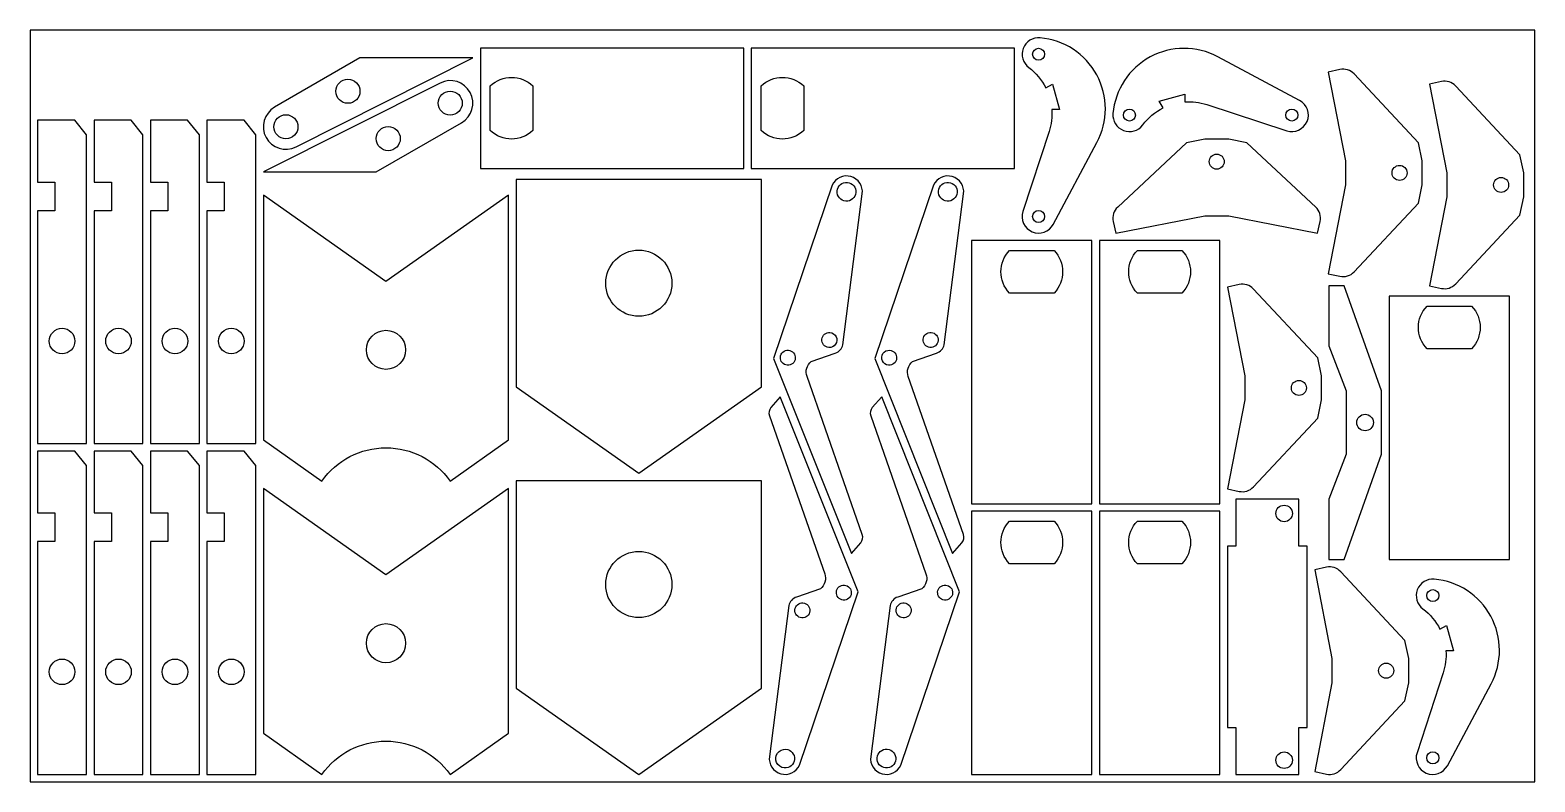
# Model space of a CAD drawing. Header units: metres. Extents: x 0 to 2000, y 0 to 1000.
import ezdxf

# ---------------------------------------------------------------- set-up
doc = ezdxf.new("R2010")
doc.units = ezdxf.units.M

msp = doc.modelspace()

# ---------------------------------------------------------------- linework, layer by layer
for points in [[(0, 0), (2000, 0), (2000, 1000), (0, 1000)], [(598.4, 816), (948.4, 816), (948.4, 976), (598.4, 976)], [(958.4, 816), (1308.4, 816), (1308.4, 976), (958.4, 976)], [(10, 450), (75, 450), (75, 860.7), (59.3, 880), (10, 880), (10, 797.8), (33, 797.8), (33, 759.8), (10, 759.8)], [(85, 450), (150, 450), (150, 860.7), (134.3, 880), (85, 880), (85, 797.8), (108, 797.8), (108, 759.8), (85, 759.8)], [(160, 450), (225, 450), (225, 860.7), (209.3, 880), (160, 880), (160, 797.8), (183, 797.8), (183, 759.8), (160, 759.8)], [(235, 450), (300, 450), (300, 860.7), (284.3, 880), (235, 880), (235, 797.8), (258, 797.8), (258, 759.8), (235, 759.8)], [(646, 801.3), (646, 525.3), (809, 410.6), (972, 525.3), (972, 801.3)], [(1251.3, 720), (1251.3, 370), (1411.3, 370), (1411.3, 720)], [(1421.3, 720), (1421.3, 370), (1581.3, 370), (1581.3, 720)], [(1749.3, 436), (1726.3, 376), (1726.3, 296), (1746.3, 296), (1796.3, 436), (1796.3, 520), (1746.3, 660), (1726.3, 660), (1726.3, 580), (1749.3, 520)], [(1806.3, 646), (1806.3, 296), (1966.3, 296), (1966.3, 646)], [(10, 10), (75, 10), (75, 420.7), (59.3, 440), (10, 440), (10, 357.8), (33, 357.8), (33, 319.8), (10, 319.8)], [(85, 10), (150, 10), (150, 420.7), (134.3, 440), (85, 440), (85, 357.8), (108, 357.8), (108, 319.8), (85, 319.8)], [(160, 10), (225, 10), (225, 420.7), (209.3, 440), (160, 440), (160, 357.8), (183, 357.8), (183, 319.8), (160, 319.8)], [(235, 10), (300, 10), (300, 420.7), (284.3, 440), (235, 440), (235, 357.8), (258, 357.8), (258, 319.8), (235, 319.8)], [(646, 400.6), (646, 124.6), (809, 10), (972, 124.6), (972, 400.6)], [(1591.3, 313.6), (1591.3, 72.4), (1602.3, 72.4), (1602.3, 10), (1686.3, 10), (1686.3, 72.4), (1697.3, 72.4), (1697.3, 313.6), (1686.3, 313.6), (1686.3, 376), (1602.3, 376), (1602.3, 313.6)], [(1251.3, 360), (1251.3, 10), (1411.3, 10), (1411.3, 360)], [(1421.3, 360), (1421.3, 10), (1581.3, 10), (1581.3, 360)]]:
    msp.add_lwpolyline(points, close=True)
for points in [[(1359.9, 741.6), (1417.9, 850.3, 0.537998), (1342.4, 989.7, 0.755378), (1327.3, 950.2, -0.117506), (1350, 923), (1358.9, 928.1), (1368.1, 894.4), (1357.9, 894.3, -0.09717), (1354.3, 865.1), (1319.5, 758.8, 0.916329)], [(588.4, 962.9), (438.4, 962.9), (325, 897.4, 0.971781), (353.5, 844.6)], [(1340.4, 975.8, -1), (1340.4, 959.8, -1)], [(1687.3, 906.4), (1578.6, 964.5, 0.537998), (1439.2, 888.9, 0.755378), (1478.7, 873.8, -0.117506), (1506, 896.6), (1500.8, 905.4), (1534.6, 914.7), (1534.6, 904.4, -0.09717), (1563.8, 900.8), (1670.1, 866.1, 0.916329)], [(1845.1, 770), (1850.1, 794), (1850.1, 826), (1845.1, 850), (1759.7, 941.6, 0.266584), (1740.7, 947.5), (1725.1, 944), (1748.1, 826), (1748.1, 794), (1725.1, 676), (1740.7, 672.5, 0.266584), (1759.7, 678.4)], [(310, 811.3), (460, 811.3), (573.4, 876.8, 0.971781), (545, 929.6)], [(422.4, 902.6, -1), (422.4, 934.6, -1)], [(611.6, 925.7, -0.400955), (668.2, 925.7), (668.2, 866.4, -0.400955), (611.6, 866.4)], [(971.6, 925.7, -0.400955), (1028.2, 925.7), (1028.2, 866.4, -0.400955), (971.6, 866.4)], [(1980.1, 754), (1985.1, 778), (1985.1, 810), (1980.1, 834), (1894.7, 925.6, 0.266584), (1875.7, 931.5), (1860.1, 928), (1883.1, 810), (1883.1, 778), (1860.1, 660), (1875.7, 656.5, 0.266584), (1894.7, 662.4)], [(558.4, 918.8, -1), (558.4, 886.8, -1)], [(340, 855.4, -1), (340, 887.4, -1)], [(1453.1, 887, -1), (1469.1, 887, -1)], [(1668.9, 887, -1), (1684.9, 887, -1)], [(476, 871.6, -1), (476, 839.6, -1)], [(1617.1, 850), (1593.1, 855), (1561.1, 855), (1537.1, 850), (1445.5, 764.6, 0.266584), (1439.6, 745.6), (1443.1, 730), (1561.1, 753), (1593.1, 753), (1711.1, 730), (1714.6, 745.6, 0.266584), (1708.7, 764.6)], [(1567.1, 825, -1), (1587.1, 825, -1)], [(1820.1, 820, -1), (1820.1, 800, -1)], [(1066, 793.7), (988, 563.3), (1091.5, 303.8), (1103.9, 318.1, 0.269774), (1106, 328.9), (1032.6, 539.3, -0.326291), (1038.3, 559.1), (1070.2, 570.2, 0.25791), (1080.4, 581.5), (1106, 782.3, 0.859337)], [(1200.7, 793.7), (1122.6, 563.3), (1226.1, 303.8), (1238.5, 318.1, 0.269774), (1240.6, 328.9), (1167.2, 539.3, -0.326291), (1172.9, 559.1), (1204.8, 570.2, 0.25791), (1215, 581.5), (1240.7, 782.3, 0.859337)], [(1955.1, 804, -1), (1955.1, 784, -1)], [(310, 780.4), (310, 455), (387.9, 400.2, -0.519233), (558.1, 400.2), (636, 455), (636, 780.4), (473, 665.7)], [(1084.1, 772.5, -1), (1086.2, 797.4, -1)], [(1218.8, 772.5, -1), (1220.8, 797.4, -1)], [(1340.4, 760, -1), (1340.4, 744, -1)], [(809, 707.3, -1), (809, 619.3, -1)], [(1360.9, 706.9, -0.400955), (1360.9, 650.2), (1301.6, 650.2, -0.400955), (1301.6, 706.9)], [(1530.9, 706.9, -0.400955), (1530.9, 650.2), (1471.6, 650.2, -0.400955), (1471.6, 706.9)], [(1711.3, 484), (1716.3, 508), (1716.3, 540), (1711.3, 564), (1625.9, 655.6, 0.266584), (1606.9, 661.5), (1591.3, 658), (1614.3, 540), (1614.3, 508), (1591.3, 390), (1606.9, 386.5, 0.266584), (1625.9, 392.4)], [(1915.9, 632.9, -0.400955), (1915.9, 576.2), (1856.6, 576.2, -0.400955), (1856.6, 632.9)], [(25.5, 586.4, -1), (59.5, 586.4, -1)], [(100.5, 586.4, -1), (134.5, 586.4, -1)], [(175.5, 586.4, -1), (209.5, 586.4, -1)], [(250.5, 586.4, -1), (284.5, 586.4, -1)], [(473, 600.7, -1), (473, 548.7, -1)], [(1061.4, 577.9, -1), (1063.1, 597.8, -1)], [(1196, 577.9, -1), (1197.7, 597.8, -1)], [(1006.3, 554.2, -1), (1007.9, 574.1, -1)], [(1140.9, 554.2, -1), (1142.6, 574.1, -1)], [(1686.3, 534, -1), (1686.3, 514, -1)], [(1022.6, 22.3), (1100.6, 252.7), (997.1, 512.2), (984.7, 498, 0.269774), (982.6, 487.1), (1056.1, 276.8, -0.326291), (1050.3, 256.9), (1018.5, 245.9, 0.25791), (1008.3, 234.5), (982.6, 33.7, 0.859337)], [(1157.2, 22.3), (1235.3, 252.7), (1131.8, 512.2), (1119.3, 498, 0.269774), (1117.2, 487.1), (1190.7, 276.8, -0.326291), (1185, 256.9), (1153.1, 245.9, 0.25791), (1142.9, 234.5), (1117.2, 33.7, 0.859337)], [(1774.3, 489, -1), (1774.3, 467, -1)], [(310, 390.2), (310, 64.8), (387.9, 10, -0.519233), (558.1, 10), (636, 64.8), (636, 390.2), (473, 275.5)], [(1666.7, 368.1, -1), (1666.7, 346.1, -1)], [(1360.9, 346.9, -0.400955), (1360.9, 290.2), (1301.6, 290.2, -0.400955), (1301.6, 346.9)], [(1530.9, 346.9, -0.400955), (1530.9, 290.2), (1471.6, 290.2, -0.400955), (1471.6, 346.9)], [(809, 306.6, -1), (809, 218.6, -1)], [(1827.3, 108), (1832.3, 132), (1832.3, 164), (1827.3, 188), (1741.9, 279.6, 0.266584), (1722.9, 285.5), (1707.3, 282), (1730.3, 164), (1730.3, 132), (1707.3, 14), (1722.9, 10.5, 0.266584), (1741.9, 16.4)], [(1082.3, 261.8, -1), (1080.7, 241.9, -1)], [(1217, 261.8, -1), (1215.3, 241.9, -1)], [(1883.7, 21.6), (1941.7, 130.3, 0.537998), (1866.2, 269.7, 0.755378), (1851.1, 230.2, -0.117506), (1873.8, 203), (1882.7, 208.1), (1891.9, 174.4), (1881.7, 174.3, -0.09717), (1878.1, 145.1), (1843.3, 38.8, 0.916329)], [(1864.3, 255.8, -1), (1864.3, 239.8, -1)], [(1027.2, 238.1, -1), (1025.6, 218.2, -1)], [(1161.8, 238.1, -1), (1160.2, 218.2, -1)], [(473, 210.5, -1), (473, 158.5, -1)], [(25.5, 146.4, -1), (59.5, 146.4, -1)], [(100.5, 146.4, -1), (134.5, 146.4, -1)], [(175.5, 146.4, -1), (209.5, 146.4, -1)], [(250.5, 146.4, -1), (284.5, 146.4, -1)], [(1802.3, 158, -1), (1802.3, 138, -1)], [(1004.5, 43.5, -1), (1002.4, 18.6, -1)], [(1139.1, 43.5, -1), (1137.1, 18.6, -1)], [(1666.7, 39.9, -1), (1666.7, 17.9, -1)], [(1864.3, 40, -1), (1864.3, 24, -1)]]:
    msp.add_lwpolyline(points, format="xyb", close=True)

doc.saveas('drawing.dxf')
